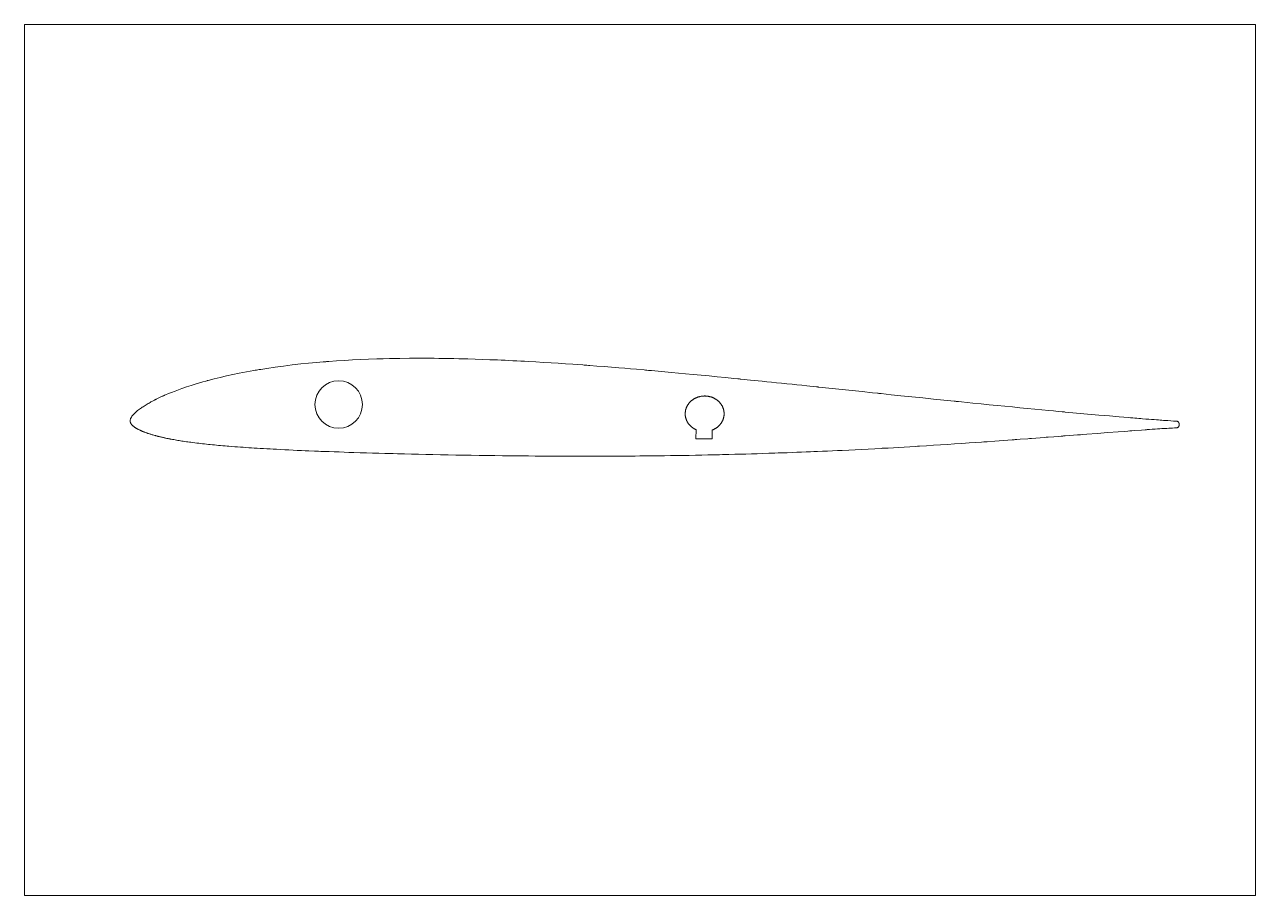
# Paper-space layout 'Sheet' of a CAD drawing. Header units: millimetres. Extents: x 0 to 420, y 0 to 297.
# The model-space entities are those that its viewports show. They can reach past a viewport. Long polylines and large blocks are cut down to what shows.
import ezdxf

# ---------------------------------------------------------------- set-up
doc = ezdxf.new("R2010")
doc.units = ezdxf.units.MM
doc.layers.add('Geometries', color=7, linetype='Continuous')

msp = doc.modelspace()

# ---------------------------------------------------------------- linework, layer by layer
at = {"layer": 'Geometries', "linetype": 'Continuous', "lineweight": 13}
for p, q in [((394, 160.75), (394, 160.61)), ((394, 160.61), (394, 160.46)), ((229.11, 158.85), (229.1, 155.77)), ((229.1, 155.77), (234.59, 155.77)), ((234.59, 155.77), (234.6, 158.69))]:
    msp.add_line(p, q, dxfattribs=at)
at = {"layer": 'Geometries', "linetype": 'Continuous', "lineweight": 13, "flags": 128}
for points in [[(36, 161.86), (36.01, 162.03), (36.05, 162.22), (36.1, 162.41), (36.17, 162.6), (36.25, 162.77), (36.31, 162.91), (36.38, 163.04), (36.44, 163.15), (36.51, 163.26), (36.61, 163.4), (36.74, 163.57), (36.89, 163.75), (37.07, 163.95), (37.27, 164.16), (37.37, 164.25), (37.46, 164.34), (37.54, 164.43), (37.62, 164.5), (37.69, 164.57), (37.76, 164.64), (37.82, 164.69), (37.87, 164.74), (38.06, 164.91), (38.3, 165.1), (38.57, 165.33), (38.9, 165.58), (39.25, 165.85), (39.58, 166.09), (39.85, 166.29), (40.14, 166.48), (40.45, 166.69), (40.77, 166.9), (41.13, 167.12), (41.51, 167.36), (41.84, 167.56), (42.16, 167.75), (42.48, 167.94), (42.79, 168.11), (43.1, 168.29), (43.36, 168.43), (43.59, 168.55), (44.33, 168.94), (44.4, 168.98), (44.48, 169.02), (44.55, 169.06), (44.63, 169.1), (44.71, 169.14), (44.78, 169.18), (44.86, 169.21), (44.94, 169.25), (45.58, 169.57), (46.27, 169.9), (47, 170.23), (47.14, 170.3), (47.28, 170.36), (47.43, 170.43), (47.57, 170.49), (47.72, 170.56), (47.87, 170.62), (48.03, 170.69), (49.07, 171.14), (50.18, 171.58), (51.32, 172.03), (52.51, 172.48), (53.66, 172.89), (55.22, 173.43), (56.84, 173.96), (58.51, 174.47), (59.64, 174.81), (60.79, 175.14), (61.82, 175.42), (62.27, 175.55), (62.33, 175.56), (62.39, 175.58), (62.45, 175.6), (62.51, 175.61), (62.58, 175.63), (62.64, 175.65), (64.67, 176.18), (66.75, 176.69), (68.87, 177.18), (71.03, 177.65), (73.23, 178.1), (75.7, 178.58), (78.22, 179.03), (78.66, 179.11), (79.11, 179.18), (79.57, 179.26), (80.02, 179.34), (80.56, 179.42), (82.7, 179.76), (85.51, 180.17), (88.37, 180.56), (91.28, 180.92), (94.23, 181.25), (96.87, 181.52), (99.55, 181.77), (101.93, 181.97), (102.2, 182), (102.47, 182.02), (102.74, 182.04), (103.01, 182.06), (103.28, 182.08), (103.55, 182.1), (103.83, 182.12), (106.46, 182.31), (109.14, 182.48), (111.85, 182.63), (114.6, 182.77), (117.4, 182.88), (120.23, 182.98), (122.35, 183.04), (124.49, 183.1), (126.39, 183.13), (126.57, 183.14), (126.76, 183.14), (126.95, 183.14), (127.14, 183.15), (127.33, 183.15), (127.51, 183.15), (127.76, 183.16), (128.07, 183.16), (131.36, 183.19), (134.71, 183.21), (138.11, 183.2), (139.75, 183.19), (141.4, 183.17), (143.06, 183.15), (144.74, 183.12), (146.42, 183.09), (148.12, 183.05), (149.72, 183.01), (151.26, 182.97), (153.72, 182.9), (156.23, 182.81), (158.77, 182.72), (161.35, 182.61), (162.65, 182.56), (163.97, 182.5), (165.29, 182.44), (166.63, 182.37), (167.97, 182.3), (169.33, 182.24), (170.6, 182.17), (171.82, 182.1), (174.41, 181.96), (177.03, 181.8), (179.69, 181.64), (182.13, 181.48), (184.61, 181.32), (187.11, 181.14), (190.45, 180.91), (190.98, 180.87), (191.44, 180.83), (191.91, 180.8), (192.38, 180.76), (192.85, 180.73), (195.28, 180.54), (197.75, 180.35), (200.27, 180.15), (202.83, 179.94), (204.78, 179.78), (206.75, 179.62), (208.75, 179.44), (211.43, 179.21), (211.86, 179.18), (212.36, 179.13), (212.89, 179.08), (213.43, 179.04), (213.97, 178.99), (216.18, 178.79), (218.45, 178.59), (220.77, 178.37), (223.13, 178.16), (225.54, 177.93), (228.16, 177.68), (230.82, 177.43), (233.55, 177.16), (236.32, 176.89), (239.16, 176.61), (242.04, 176.33), (243.4, 176.19), (243.55, 176.18), (243.71, 176.16), (243.86, 176.15), (244.01, 176.13), (244.17, 176.12), (244.32, 176.1), (244.42, 176.09), (245.56, 175.98), (246.6, 175.87), (247.67, 175.76), (248.98, 175.63), (250.31, 175.5), (251.68, 175.36), (253.28, 175.19), (254.91, 175.03), (256.6, 174.85), (258.32, 174.68), (260.09, 174.49), (261.89, 174.31), (263.52, 174.14), (265.18, 173.97), (266.88, 173.79), (268.01, 173.67), (269.16, 173.55), (270.19, 173.45), (270.3, 173.44), (270.42, 173.42), (270.53, 173.41), (270.65, 173.4), (270.77, 173.39), (270.88, 173.37), (271, 173.36), (285.76, 171.82), (289.39, 171.44), (291, 171.27), (291.25, 171.25), (291.5, 171.22), (291.75, 171.19), (292, 171.17), (292.33, 171.13), (295.7, 170.78), (299.03, 170.43), (302.77, 170.05), (306.47, 169.66), (310.11, 169.29), (313.71, 168.92), (317.21, 168.56), (317.42, 168.54), (317.64, 168.52), (317.86, 168.5), (318.08, 168.48), (318.3, 168.45), (318.51, 168.43), (318.72, 168.41), (319.69, 168.31), (321.64, 168.11), (323.57, 167.92), (326.37, 167.64), (329.12, 167.36), (331.83, 167.1), (334.49, 166.83), (337.09, 166.58), (339.65, 166.33), (342.16, 166.09), (344.68, 165.84), (347.15, 165.61), (349.57, 165.38), (351.14, 165.23), (352.69, 165.09), (354.03, 164.96), (354.21, 164.95), (354.38, 164.93), (354.55, 164.91), (354.73, 164.9), (354.9, 164.88), (355.07, 164.87), (358.93, 164.51), (362.74, 164.17), (366.52, 163.84), (370.25, 163.51), (373.49, 163.23), (376.71, 162.96), (377.43, 162.9), (378.14, 162.84), (378.86, 162.79), (379.57, 162.73), (380.27, 162.67), (380.9, 162.62), (381.52, 162.57), (382.58, 162.48), (383.59, 162.4), (384.54, 162.33), (385.44, 162.26), (386.28, 162.19), (386.91, 162.15), (387.5, 162.1), (388.06, 162.06), (388.59, 162.02), (389.08, 161.99), (390.14, 161.92), (391.14, 161.86), (392.11, 161.8), (393.03, 161.75)], [(229.11, 158.85), (229.01, 158.9), (228.9, 158.95), (228.8, 159), (228.7, 159.05), (228.6, 159.11), (228.5, 159.16), (228.41, 159.22), (228.31, 159.28), (228.21, 159.34), (228.12, 159.4), (228.03, 159.47), (227.93, 159.53), (227.84, 159.6), (227.75, 159.67), (227.66, 159.74), (227.57, 159.82), (227.47, 159.9), (227.38, 159.98), (227.29, 160.06), (227.21, 160.15), (227.13, 160.22), (227.05, 160.3), (226.98, 160.38), (226.9, 160.46), (226.83, 160.55), (226.76, 160.63), (226.69, 160.71), (226.62, 160.8), (226.56, 160.89), (226.49, 160.98), (226.43, 161.07), (226.37, 161.16), (226.31, 161.25), (226.25, 161.34), (226.2, 161.44), (226.15, 161.52), (226.1, 161.61), (226.05, 161.7), (226.01, 161.79), (225.96, 161.88), (225.92, 161.97), (225.87, 162.08), (225.82, 162.2), (225.78, 162.31), (225.74, 162.43), (225.7, 162.55), (225.66, 162.67), (225.62, 162.79), (225.59, 162.91), (225.56, 163.03), (225.54, 163.15), (225.51, 163.27), (225.49, 163.39), (225.48, 163.5), (225.46, 163.61), (225.45, 163.71), (225.44, 163.82), (225.43, 163.93), (225.43, 164.05), (225.42, 164.16), (225.42, 164.28), (225.42, 164.39), (225.43, 164.51), (225.43, 164.63), (225.44, 164.74), (225.45, 164.86), (225.47, 164.97), (225.48, 165.09), (225.5, 165.2), (225.52, 165.32), (225.55, 165.44), (225.57, 165.56), (225.61, 165.68), (225.64, 165.8), (225.67, 165.9), (225.7, 166), (225.73, 166.09), (225.77, 166.19), (225.8, 166.29), (225.84, 166.38), (225.88, 166.47), (225.92, 166.57), (225.96, 166.66), (226.01, 166.75), (226.05, 166.84), (226.1, 166.93), (226.15, 167.03), (226.21, 167.12), (226.26, 167.21), (226.32, 167.3), (226.38, 167.39), (226.43, 167.48), (226.5, 167.57), (226.56, 167.66), (226.62, 167.74), (226.69, 167.83), (226.76, 167.91), (226.82, 167.99), (226.89, 168.07), (226.97, 168.15), (227.04, 168.23), (227.11, 168.3), (227.19, 168.38), (227.27, 168.46), (227.35, 168.53), (227.43, 168.61), (227.51, 168.68), (227.6, 168.75), (227.68, 168.82), (227.77, 168.89), (227.88, 168.97), (227.98, 169.05), (228.09, 169.12), (228.2, 169.19), (228.3, 169.26), (228.41, 169.33), (228.53, 169.39), (228.64, 169.46), (228.75, 169.52), (228.87, 169.58), (228.99, 169.64), (229.1, 169.69), (229.23, 169.75), (229.36, 169.8), (229.48, 169.85), (229.61, 169.9), (229.75, 169.94), (229.88, 169.99), (230.01, 170.03), (230.15, 170.07), (230.29, 170.1), (230.42, 170.14), (230.56, 170.17), (230.7, 170.2), (230.84, 170.22), (230.98, 170.24), (231.12, 170.26), (231.26, 170.28), (231.37, 170.29), (231.49, 170.3), (231.61, 170.31), (231.73, 170.32), (231.85, 170.32), (231.97, 170.33), (232.09, 170.33), (232.21, 170.33), (232.33, 170.32), (232.45, 170.32), (232.57, 170.31), (232.69, 170.3), (232.81, 170.29), (232.92, 170.28), (233.04, 170.26), (233.16, 170.24), (233.28, 170.23), (233.4, 170.21), (233.51, 170.18), (233.63, 170.16), (233.75, 170.13), (233.88, 170.1), (234, 170.07), (234.12, 170.03), (234.25, 169.99), (234.36, 169.96), (234.47, 169.92), (234.59, 169.88), (234.7, 169.83), (234.81, 169.79), (234.92, 169.74), (235.03, 169.69), (235.14, 169.64), (235.24, 169.59), (235.35, 169.54), (235.46, 169.48), (235.56, 169.42), (235.66, 169.36), (235.77, 169.3), (235.87, 169.24), (235.96, 169.18), (236.05, 169.12), (236.14, 169.06), (236.22, 168.99), (236.31, 168.93), (236.4, 168.86), (236.48, 168.79), (236.57, 168.72), (236.66, 168.65), (236.74, 168.57), (236.82, 168.5), (236.91, 168.42), (236.99, 168.34), (237.06, 168.26), (237.14, 168.18), (237.22, 168.09), (237.29, 168.01), (237.37, 167.92), (237.44, 167.83), (237.51, 167.75), (237.57, 167.66), (237.63, 167.57), (237.69, 167.49), (237.75, 167.41), (237.8, 167.32), (237.86, 167.23), (237.91, 167.14), (237.98, 167.03), (238.04, 166.92), (238.1, 166.81), (238.15, 166.69), (238.2, 166.6), (238.24, 166.51), (238.28, 166.41), (238.31, 166.32), (238.35, 166.22), (238.39, 166.12), (238.42, 166.03), (238.45, 165.93), (238.48, 165.83), (238.51, 165.73), (238.54, 165.63), (238.56, 165.52), (238.58, 165.41), (238.61, 165.3), (238.63, 165.19), (238.64, 165.07), (238.66, 164.96), (238.67, 164.84), (238.68, 164.72), (238.69, 164.61), (238.7, 164.49), (238.7, 164.37), (238.7, 164.25), (238.7, 164.13), (238.69, 164.02), (238.69, 163.9), (238.68, 163.78), (238.67, 163.68), (238.66, 163.58), (238.64, 163.48), (238.63, 163.38), (238.61, 163.28), (238.59, 163.18), (238.57, 163.08), (238.54, 162.98), (238.52, 162.88), (238.49, 162.78), (238.46, 162.68), (238.43, 162.59), (238.4, 162.49), (238.37, 162.39), (238.33, 162.3), (238.3, 162.2), (238.26, 162.11), (238.21, 162.01), (238.17, 161.91), (238.12, 161.82), (238.08, 161.72), (238.03, 161.63), (237.98, 161.53), (237.92, 161.44), (237.87, 161.35), (237.81, 161.26), (237.76, 161.18), (237.7, 161.09), (237.64, 161), (237.58, 160.92), (237.52, 160.83), (237.45, 160.75), (237.39, 160.67), (237.32, 160.59), (237.25, 160.51), (237.18, 160.43), (237.1, 160.35), (237.03, 160.27), (236.95, 160.19), (236.87, 160.11), (236.79, 160.04), (236.7, 159.95), (236.6, 159.87), (236.51, 159.79), (236.41, 159.71), (236.31, 159.63), (236.2, 159.55), (236.1, 159.48), (236, 159.41), (235.89, 159.34), (235.78, 159.27), (235.68, 159.21), (235.57, 159.14), (235.45, 159.08), (235.33, 159.02), (235.21, 158.95), (235.09, 158.9), (234.97, 158.84), (234.85, 158.79), (234.72, 158.74), (234.6, 158.69)], [(393.02, 159.47), (392.38, 159.44), (391.74, 159.41), (391.1, 159.37), (390.46, 159.34), (389.82, 159.3), (389.18, 159.26), (388.66, 159.23), (388.42, 159.21), (388.11, 159.19), (387.36, 159.15), (386.62, 159.1), (385.79, 159.04), (385.49, 159.02), (385.35, 159.01), (384.77, 158.97), (383.92, 158.91), (383.08, 158.85), (382.85, 158.83), (382.39, 158.8), (381.08, 158.7), (378.75, 158.53), (377.82, 158.46), (377.11, 158.41), (376.46, 158.36), (375.29, 158.27), (373.21, 158.12), (369.62, 157.84), (366.04, 157.57), (362.45, 157.3), (360.97, 157.18), (360.32, 157.13), (359.76, 157.09), (359.31, 157.06), (355.14, 156.74), (354.55, 156.69), (354.26, 156.67), (353.75, 156.63), (352.83, 156.56), (351.19, 156.44), (349.3, 156.29), (348.61, 156.24), (347.88, 156.18), (346.57, 156.08), (343.6, 155.86), (343.16, 155.83), (342.88, 155.81), (342.36, 155.77), (339.71, 155.57), (338.55, 155.48), (338.03, 155.45), (337.71, 155.42), (337, 155.37), (334.03, 155.15), (331.06, 154.94), (328.45, 154.75), (327.3, 154.67), (326.5, 154.61), (324.42, 154.47), (322.33, 154.32), (319.85, 154.15), (317.37, 153.99), (314.89, 153.82), (312.52, 153.67), (310.15, 153.52), (307.78, 153.37), (305.41, 153.22), (304.68, 153.17), (304.08, 153.14), (302.03, 153.01), (300.19, 152.91), (298.36, 152.8), (296.52, 152.69), (294.69, 152.59), (293.07, 152.5), (292.63, 152.48), (292.35, 152.46), (290.13, 152.34), (287.91, 152.22), (285.69, 152.11), (283.48, 152), (281.26, 151.89), (279.04, 151.78), (277.35, 151.7), (275.66, 151.63), (273.97, 151.55), (272.28, 151.48), (270.62, 151.41), (269.37, 151.35), (268.22, 151.31), (266.66, 151.24), (265.1, 151.18), (263.55, 151.12), (261.88, 151.06), (260.21, 150.99), (258.94, 150.95), (258.37, 150.93), (257.2, 150.89), (256.03, 150.85), (253.94, 150.78), (251.85, 150.71), (249.96, 150.65), (248.06, 150.59), (246.16, 150.54), (244.26, 150.49), (242.36, 150.44), (240.27, 150.38), (238.19, 150.33), (237.16, 150.31), (236.7, 150.3), (236.07, 150.28), (234.63, 150.25), (233.18, 150.22), (231.06, 150.17), (228.93, 150.13), (226.8, 150.09), (224.68, 150.06), (222.55, 150.02), (220.46, 149.99), (218.37, 149.96), (216.28, 149.94), (214.19, 149.91), (213.41, 149.91), (212.84, 149.9), (211.81, 149.89), (209.97, 149.87), (208.33, 149.86), (206.69, 149.85), (204.47, 149.83), (202.25, 149.82), (200.03, 149.81), (197.81, 149.8), (195.58, 149.8), (193.36, 149.79), (190.94, 149.79), (188.52, 149.79), (186.1, 149.8), (183.67, 149.81), (181.25, 149.82), (178.83, 149.83), (176.41, 149.84), (174.19, 149.86), (171.97, 149.88), (169.75, 149.9), (167.52, 149.92), (165.3, 149.94), (163.08, 149.97), (160.42, 150), (157.75, 150.04), (155.09, 150.07), (152.43, 150.11), (149.76, 150.16), (147.14, 150.2), (144.53, 150.25), (141.91, 150.3), (139.29, 150.35), (136.88, 150.41), (134.46, 150.46), (132.04, 150.51), (129.63, 150.57), (127.21, 150.63), (125.72, 150.67), (124.23, 150.71), (123.75, 150.72), (123.46, 150.73), (122.95, 150.74), (120.86, 150.8), (118.74, 150.86), (116.62, 150.92), (114.5, 150.99), (112.38, 151.06), (110.69, 151.11), (108.99, 151.17), (107.3, 151.23), (105.6, 151.29), (103.91, 151.35), (102.86, 151.39), (101.82, 151.43), (101.53, 151.44), (101.13, 151.45), (100.32, 151.49), (98.88, 151.54), (97.04, 151.62), (96.23, 151.65), (95.88, 151.67), (95.73, 151.67), (94.44, 151.73), (93.03, 151.79), (91.61, 151.86), (90.2, 151.93), (88.79, 152), (87.38, 152.07), (85.97, 152.14), (84.86, 152.2), (83.75, 152.26), (82.64, 152.32), (81.53, 152.39), (80.42, 152.45), (79.32, 152.52), (78.37, 152.58), (77.42, 152.64), (76.47, 152.7), (75.52, 152.77), (74.57, 152.83), (73.62, 152.9), (72.67, 152.97), (71.69, 153.04), (70.72, 153.12), (69.74, 153.2), (69.1, 153.25), (68.46, 153.3), (67.89, 153.35), (67.75, 153.36), (67.69, 153.37), (67.6, 153.38), (66.89, 153.44), (66.19, 153.5), (65.48, 153.57), (64.78, 153.64), (64.08, 153.7), (63.37, 153.77), (62.71, 153.84), (62.05, 153.91), (61.39, 153.98), (60.72, 154.06), (60.06, 154.13), (59.4, 154.21), (58.74, 154.29), (58.08, 154.37), (57.42, 154.45), (56.75, 154.54), (56.24, 154.61), (55.72, 154.68), (55.2, 154.75), (54.68, 154.83), (54.16, 154.9), (53.69, 154.97), (53.22, 155.05), (52.75, 155.12), (52.28, 155.2), (51.81, 155.28), (51.34, 155.36), (50.87, 155.44), (50.47, 155.51), (50.06, 155.59), (49.71, 155.65), (49.62, 155.67), (49.57, 155.68), (49.51, 155.69), (49.23, 155.75), (48.94, 155.8), (48.58, 155.88), (48.23, 155.95), (48.13, 155.97), (48.05, 155.99), (47.89, 156.02), (47.61, 156.08), (47.37, 156.14), (47.12, 156.19), (46.92, 156.24), (46.83, 156.26), (46.8, 156.27), (46.66, 156.3), (46.41, 156.36), (46.19, 156.41), (45.97, 156.46), (45.66, 156.54), (45.52, 156.57), (45.46, 156.59), (45.46, 156.59), (45.45, 156.59), (45.45, 156.59), (45.45, 156.59), (45.45, 156.59), (45.45, 156.59), (45.44, 156.59), (45.22, 156.65), (45.02, 156.7), (44.82, 156.76), (44.79, 156.77), (44.78, 156.77), (44.77, 156.77), (44.76, 156.77), (44.75, 156.78), (44.73, 156.78), (44.63, 156.81), (44.43, 156.86), (44.09, 156.96), (43.79, 157.05), (43.48, 157.14), (43.25, 157.21), (43.02, 157.28), (42.79, 157.35), (42.56, 157.42), (42.33, 157.5), (42.1, 157.57), (41.89, 157.65), (41.67, 157.73), (41.46, 157.8), (41.25, 157.88), (41.03, 157.96), (40.84, 158.03), (40.65, 158.11), (40.46, 158.18), (40.28, 158.26), (40.17, 158.3), (40.13, 158.32), (40.12, 158.32), (40.11, 158.33), (40.11, 158.33), (40.1, 158.33), (40.1, 158.33), (40.02, 158.36), (39.9, 158.42), (39.77, 158.48), (39.64, 158.53), (39.51, 158.59), (39.38, 158.66), (39.21, 158.74), (39.04, 158.82), (38.87, 158.91), (38.83, 158.93), (38.83, 158.93), (38.82, 158.94), (38.81, 158.94), (38.8, 158.95), (38.79, 158.95), (38.78, 158.95), (38.78, 158.96), (38.66, 159.02), (38.57, 159.07), (38.47, 159.12), (38.37, 159.17), (38.27, 159.22), (38.23, 159.25), (38.22, 159.25), (38.21, 159.26), (38.21, 159.26), (38.2, 159.26), (38.2, 159.27), (38.19, 159.27), (38.16, 159.29), (38.06, 159.35), (37.96, 159.4), (37.86, 159.47), (37.77, 159.53), (37.67, 159.59), (37.63, 159.62), (37.63, 159.62), (37.63, 159.62), (37.62, 159.63), (37.62, 159.63), (37.61, 159.63), (37.61, 159.64), (37.61, 159.64), (37.6, 159.64), (37.54, 159.69), (37.47, 159.74), (37.39, 159.8), (37.33, 159.85), (37.33, 159.85), (37.32, 159.85), (37.31, 159.86), (37.3, 159.87), (37.29, 159.87), (37.29, 159.88), (37.24, 159.92), (37.15, 159.99), (37.05, 160.07), (36.95, 160.15), (36.89, 160.2), (36.83, 160.25), (36.78, 160.3), (36.77, 160.31), (36.77, 160.31), (36.76, 160.31), (36.76, 160.32), (36.75, 160.32), (36.75, 160.32), (36.71, 160.37), (36.66, 160.41), (36.62, 160.46), (36.57, 160.51), (36.53, 160.55), (36.5, 160.59), (36.46, 160.64), (36.43, 160.69), (36.4, 160.73), (36.37, 160.78), (36.34, 160.83), (36.3, 160.9), (36.26, 160.97), (36.22, 161.05), (36.19, 161.12), (36.16, 161.18), (36.14, 161.25), (36.11, 161.31), (36.09, 161.37), (36.07, 161.44), (36.06, 161.48), (36.05, 161.5), (36.05, 161.5), (36.05, 161.5), (36.05, 161.51), (36.05, 161.51), (36.05, 161.51), (36.05, 161.52), (36.04, 161.58), (36.02, 161.64), (36.01, 161.69), (36.01, 161.75), (36, 161.8), (36, 161.86)], [(394, 160.46), (394, 160.38), (393.99, 160.31), (393.97, 160.23), (393.95, 160.16), (393.92, 160.09), (393.89, 160.02), (393.85, 159.95), (393.81, 159.89), (393.76, 159.83), (393.71, 159.77), (393.65, 159.72), (393.6, 159.67), (393.53, 159.62), (393.47, 159.59), (393.4, 159.55), (393.32, 159.52), (393.25, 159.5), (393.18, 159.48), (393.1, 159.47), (393.02, 159.47)], [(393.03, 161.75), (393.1, 161.75), (393.18, 161.73), (393.25, 161.72), (393.33, 161.69), (393.4, 161.66), (393.47, 161.63), (393.54, 161.59), (393.6, 161.55), (393.66, 161.5), (393.71, 161.44), (393.77, 161.39), (393.81, 161.33), (393.86, 161.26), (393.89, 161.19), (393.93, 161.12), (393.95, 161.05), (393.97, 160.98), (393.99, 160.9), (394, 160.82), (394, 160.75)]]:
    msp.add_lwpolyline(points, dxfattribs=at)
at = {"layer": 'Geometries', "linetype": 'Continuous', "lineweight": 13}
msp.add_circle((107.18, 167.44), 8.1, dxfattribs=at)

psp = doc.layouts.new('Sheet')

# ---------------------------------------------------------------- viewports
at = {"layer": '0'}
psp.add_viewport(center=(210, 148.5), size=(420, 297), view_center_point=(210, 148.5), view_height=297, dxfattribs=at)

doc.saveas('drawing.dxf')
